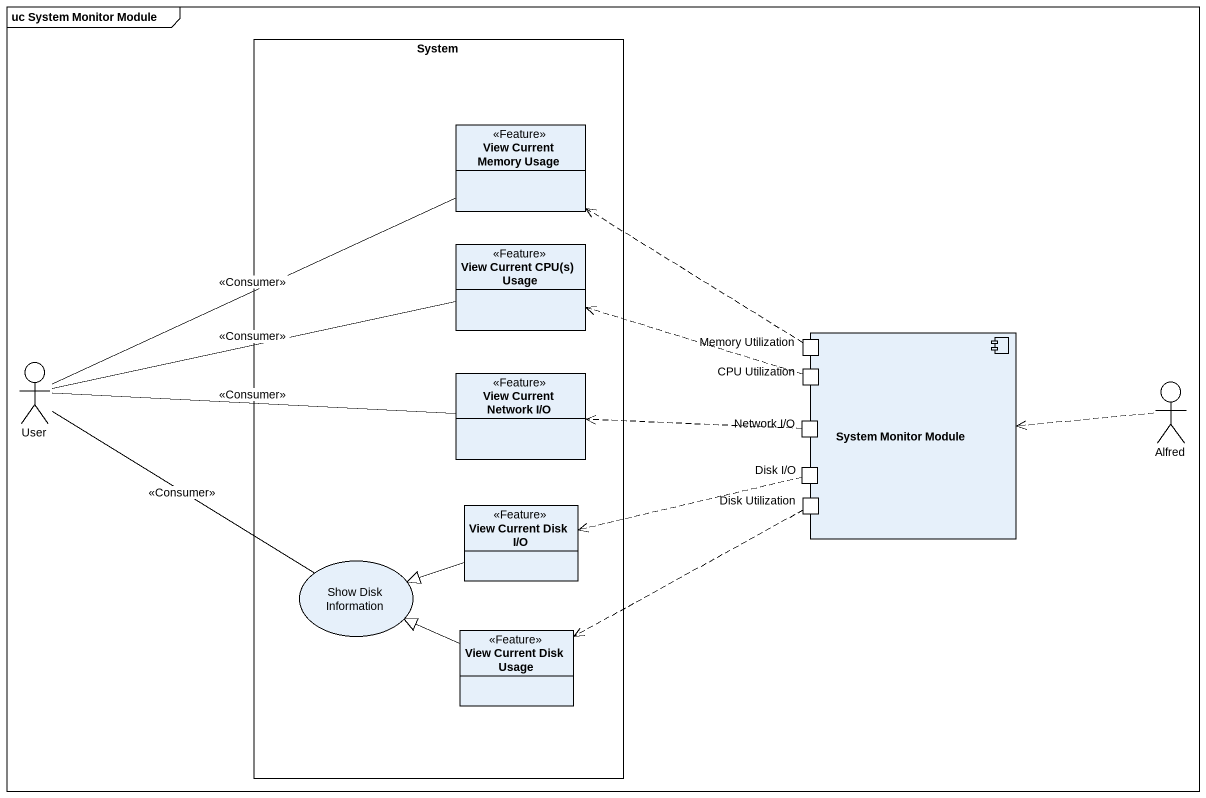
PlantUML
@startuml
mainframe uc System Monitor Module
allowmixing
hide circle
hide empty members
rectangle System {
  class "View Current Memory Usage" as View_Current_Memory_Usage <<Feature>>
  class "View Current CPU(s) Usage" as View_Current_CPU_s_Usage <<Feature>>
  class "View Current Network I/O" as View_Current_Network_I_O <<Feature>>
  class "View Current Disk I/O" as View_Current_Disk_I_O <<Feature>>
  usecase "Show Disk Information" as Show_Disk_Information
  class "View Current Disk Usage" as View_Current_Disk_Usage <<Feature>>
}
actor User
component "System Monitor Module" as System_Monitor_Module {
  port "Memory Utilization" as Memory_Utilization
  port "CPU Utilization" as CPU_Utilization
  port "Network I/O" as Network_I_O
  port "Disk I/O" as Disk_I_O
  port "Disk Utilization" as Disk_Utilization
}
actor Alfred
User -right- View_Current_Memory_Usage : <<Consumer>>
User -right- View_Current_CPU_s_Usage : <<Consumer>>
User -right- View_Current_Network_I_O : <<Consumer>>
User -right- Show_Disk_Information : <<Consumer>>
Memory_Utilization .up.> View_Current_Memory_Usage
CPU_Utilization .left.> View_Current_CPU_s_Usage
Network_I_O .left.> View_Current_Network_I_O
Alfred .left.> System_Monitor_Module
Disk_I_O .left.> View_Current_Disk_I_O
View_Current_Disk_I_O -left-|> Show_Disk_Information
Disk_Utilization .left.> View_Current_Disk_Usage
View_Current_Disk_Usage -left-|> Show_Disk_Information
@enduml
